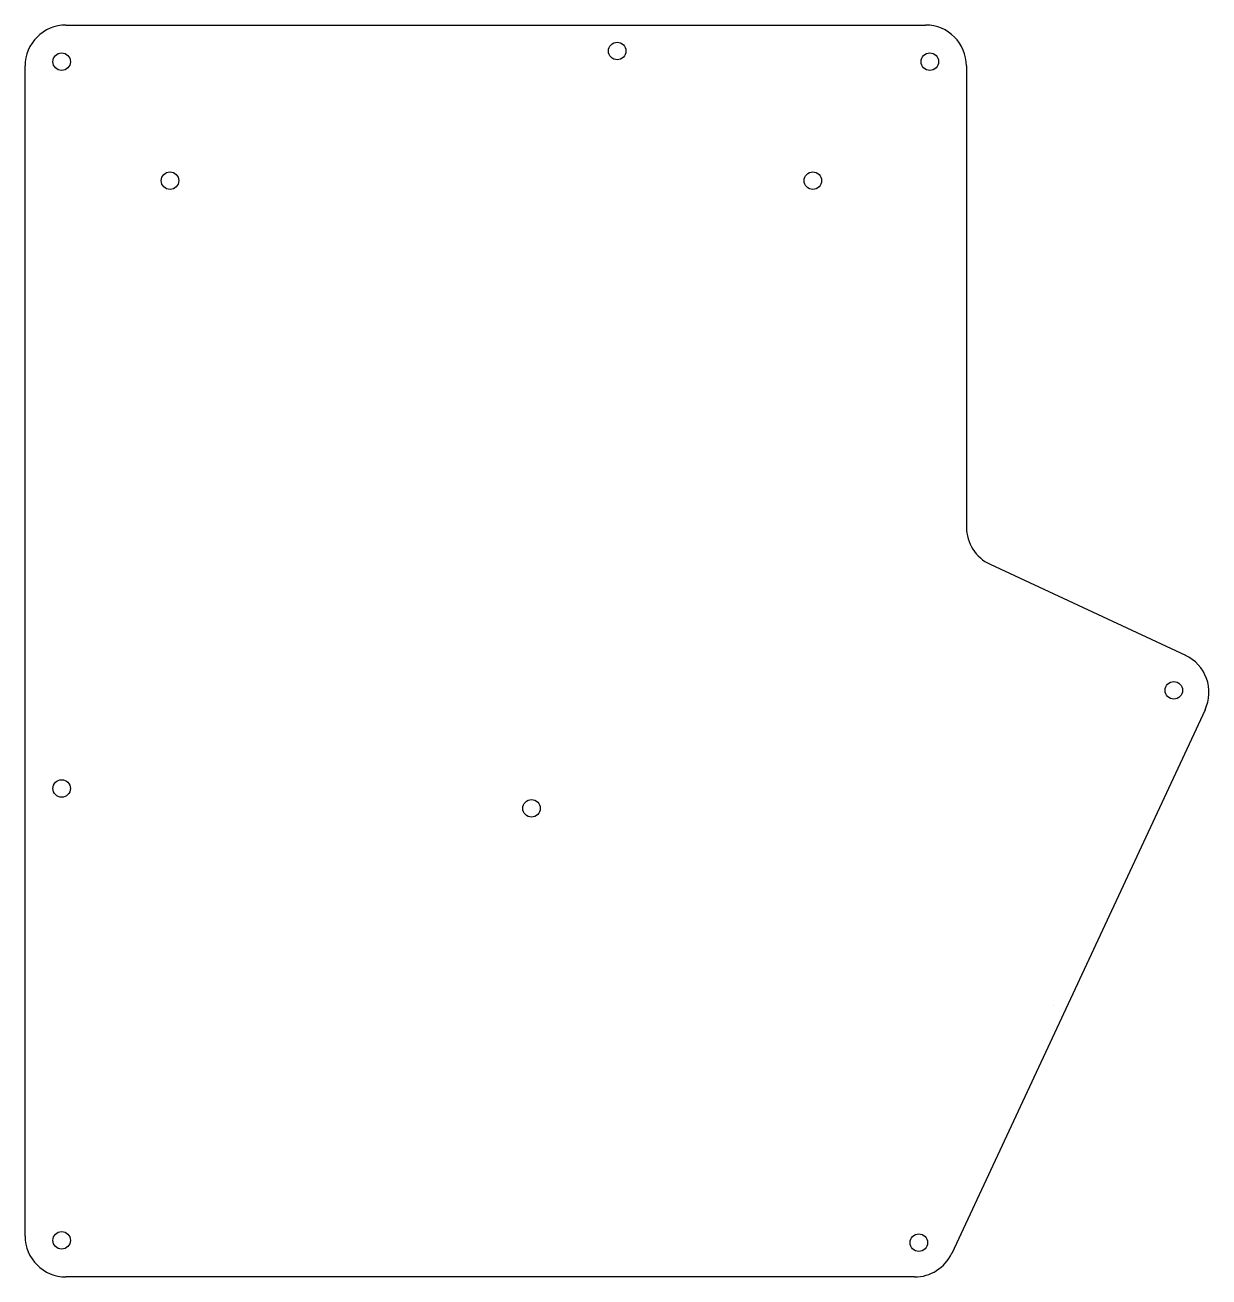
# Model space of a CAD drawing. Header units: millimetres. Extents: x 20 to 223, y -30 to 184.
import ezdxf

# ---------------------------------------------------------------- set-up
doc = ezdxf.new("R2010")
doc.units = ezdxf.units.MM
doc.layers.get('0').update_dxf_attribs({"lineweight": 25, "true_color": 0xffffff})

msp = doc.modelspace()

# ---------------------------------------------------------------- linework, layer by layer
at = {"color": 1, "true_color": 0xff0000}
for p, q in [((27, 183.7), (174.09, 183.7)), ((20, -23.44), (20, 176.7)), ((181.09, 176.7), (181.09, 97.81)), ((185.13, 91.47), (218.54, 75.89)), ((221.92, 66.58), (178.57, -26.4)), ((196, 16), (196, 16)), ((196, 16), (196, 16)), ((172.22, -30.44), (27, -30.44))]:
    msp.add_line(p, q, dxfattribs=at)
for centre in [(121.33, 179.25), (26.26, 177.43), (174.82, 177.43), (44.81, 157.08), (154.81, 157.08), (216.56, 69.9), (26.26, 53.12), (106.67, 49.71), (26.26, -24.18), (172.94, -24.57)]:
    msp.add_circle(centre, 1.5, dxfattribs=at)
for centre, start, end in [((27, 176.7), 90, 180), ((174.09, 176.7), 0, 90), ((188.09, 97.81), 180, 245.0019), ((215.58, 69.54), 335.0002, 65.0019), ((27, -23.44), 180, 270), ((172.22, -23.44), 270, 335.0002)]:
    msp.add_arc(centre, 7, start, end, dxfattribs=at)

doc.saveas('drawing.dxf')
